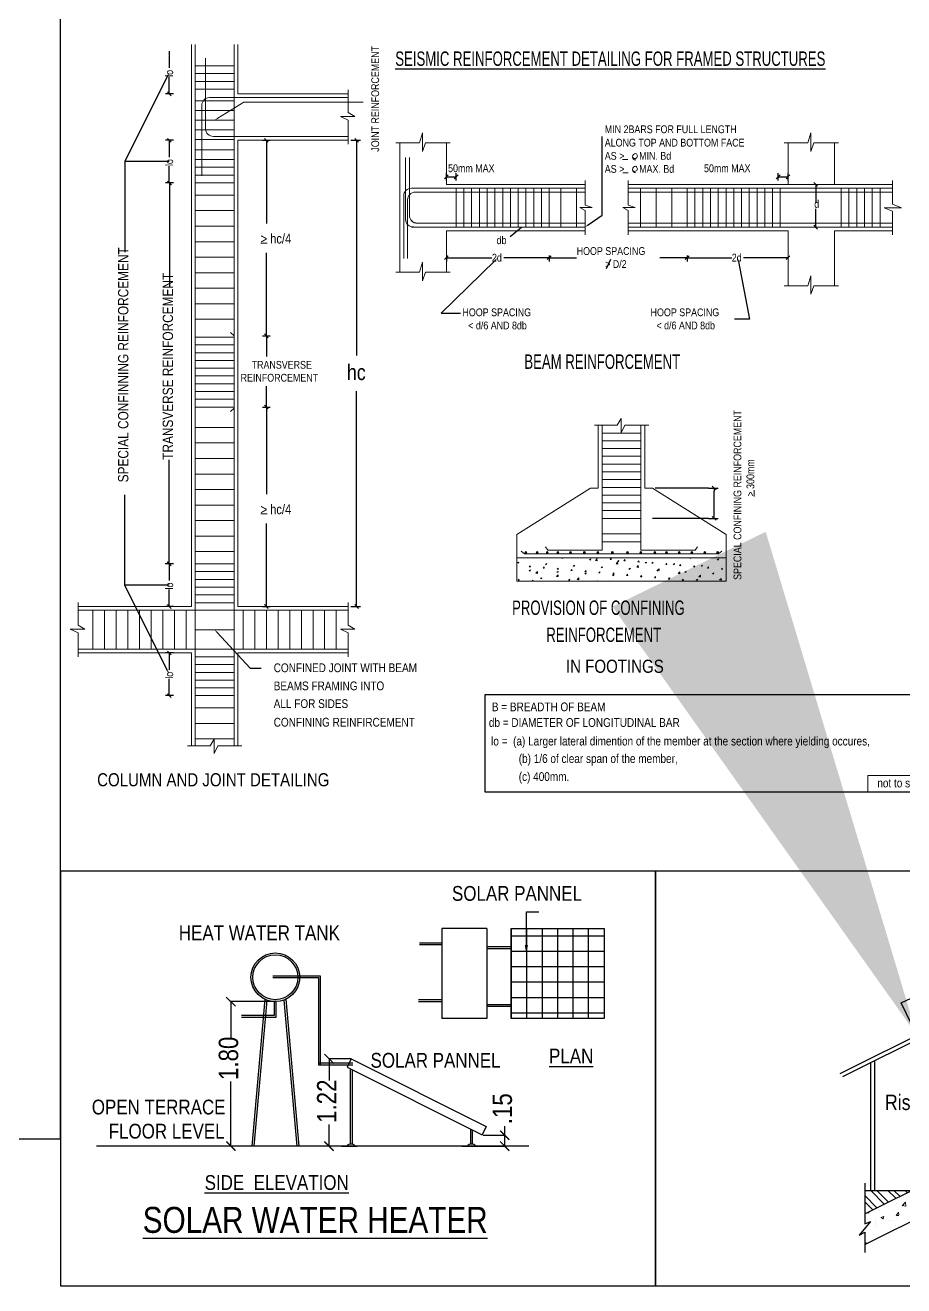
# Model space of a CAD drawing. Header units: metres. Extents: x 385023 to 385532, y 1408468 to 1408621.
# Drawn here: x 385165.51 to 385192.37, y 1408468.84 to 1408507.37 of the extents above; entities that cross this region are included whole.
import ezdxf

# ---------------------------------------------------------------- set-up
doc = ezdxf.new("R2010")
doc.units = ezdxf.units.M
doc.header["$MEASUREMENT"] = 0
for name, color, linetype in [('A-ELEV-MDUM', 2, 'Continuous'), ('CLIENT', 2, 'Continuous'), ('Dim', 1, 'Continuous'), ('text', 3, 'Continuous'), ('WALLS', 5, 'Continuous')]:
    doc.layers.add(name, color=color, linetype=linetype)
doc.layers.add('hatch', color=251, linetype='Continuous', lineweight=5)
doc.styles.add('BOLD', font='ARIALN.TTF', dxfattribs={"height": 15})
doc.styles.add('CGR', font='ARIALNB.TTF')
doc.styles.add('HEAD', font='ARIALN.TTF', dxfattribs={"height": 12})
doc.styles.get("Standard").update_dxf_attribs({"font": 'ARIALN.TTF', "height": 0.35})
doc.styles.add('stylus', font='ARIALN.TTF')
doc.dimstyles.get("Standard").update_dxf_attribs({"dimtxt": 0.25, "dimasz": 0.18, "dimexe": 0.18, "dimexo": 0.0625, "dimgap": 0.1, "dimtad": 1, "dimtoh": 1, "dimzin": 0, "dimdsep": 46, "dimtxsty": 'CGR', "dimblk": 'ARCHTICK', "dimcen": 0.09, "dimse1": 1, "dimse2": 1, "dimclrd": 1, "dimclrt": 3, "dimaunit": 1, "dimadec": 3, "dimazin": 0, "dimtfac": 1, "dimtix": 1, "dimtofl": 0, "dimtmove": 0, "dimatfit": 3, "dimfxl": 0, "dimtolj": 1, "dimtzin": 0, "dimarcsym": 0})

# ---------------------------------------------------------------- blocks, each defined once
blk = doc.blocks.new('A$C128D4AEA')
at = {"color": 60}
blk.add_lwpolyline([(9.176, 0), (0, 0), (0, -6.392), (9.176, -6.392)], close=True, dxfattribs=at)
at = {"layer": 'A-ELEV-MDUM', "color": 3}
for p, q in [((7.185, -1.139), (7.185, -0.626)), ((7.185, -0.626), (7.375, -0.626)), ((6.575, -0.881), (5.881, -0.881)), ((5.881, -0.881), (5.881, -2.27)), ((6.575, -0.881), (6.575, -2.27)), ((6.95, -0.881), (8.383, -0.881)), ((6.95, -2.27), (6.95, -0.881)), ((6.957, -2.27), (6.957, -0.881)), ((7.194, -2.27), (7.194, -0.881)), ((7.432, -2.27), (7.432, -0.881)), ((7.67, -2.27), (7.67, -0.881)), ((7.908, -2.27), (7.908, -0.881)), ((8.145, -2.27), (8.145, -0.881)), ((8.383, -0.881), (8.383, -2.27)), ((5.881, -1.106), (5.537, -1.106)), ((5.881, -1.135), (5.537, -1.135)), ((6.575, -1.16), (6.95, -1.16)), ((6.95, -0.993), (8.383, -0.993)), ((6.575, -1.189), (6.95, -1.189)), ((6.95, -1.231), (8.383, -1.231)), ((6.95, -1.469), (8.383, -1.469)), ((3.274, -1.611), (4.006, -1.611)), ((3.274, -1.64), (3.977, -1.64)), ((3.977, -1.64), (3.977, -2.988)), ((4.006, -1.611), (4.006, -2.988)), ((6.95, -1.706), (8.383, -1.706)), ((6.95, -1.944), (8.383, -1.944)), ((3.312, -2.01), (2.623, -2.01)), ((3.153, -1.974), (2.951, -4.237)), ((3.181, -1.986), (2.98, -4.237)), ((3.293, -2.01), (3.293, -2.224)), ((3.322, -2.01), (3.322, -2.253)), ((3.446, -1.986), (3.647, -4.237)), ((3.474, -1.974), (3.676, -4.237)), ((5.881, -1.982), (5.521, -1.982)), ((5.881, -2.011), (5.521, -2.011)), ((6.575, -2.053), (6.95, -2.053)), ((6.575, -2.082), (6.95, -2.082)), ((3.293, -2.224), (2.79, -2.224)), ((3.322, -2.253), (2.79, -2.253)), ((6.575, -2.27), (5.881, -2.27)), ((6.95, -2.182), (8.383, -2.182)), ((8.383, -2.27), (6.95, -2.27)), ((4.483, -2.893), (4.136, -2.893)), ((4.142, -2.893), (4.142, -3.228)), ((4.484, -2.893), (4.42, -3.023)), ((4.484, -2.893), (6.567, -3.934)), ((4.507, -2.96), (3.977, -2.96)), ((4.507, -2.988), (3.977, -2.988)), ((4.42, -3.023), (6.502, -4.064)), ((4.467, -3.061), (4.467, -4.208)), ((4.496, -3.061), (4.496, -4.209)), ((4.142, -4.237), (4.142, -3.903)), ((6.326, -4.207), (6.326, -3.976)), ((6.355, -4.207), (6.355, -3.99)), ((6.567, -3.934), (6.502, -4.064)), ((7.222, -4.237), (0.556, -4.237)), ((4.332, -4.237), (4.136, -4.237)), ((4.334, -4.237), (4.577, -4.237)), ((4.496, -4.237), (4.334, -4.237)), ((6.192, -4.237), (6.435, -4.237)), ((6.354, -4.237), (6.192, -4.237))]:
    blk.add_line(p, q, dxfattribs=at)
for points in [[(2.7, -2.082), (2.557, -1.939)], [(4.213, -2.965), (4.07, -2.822)]]:
    blk.add_lwpolyline(points, dxfattribs=at)
at = {"layer": 'A-ELEV-MDUM', "color": 0, "const_width": 0.0214}
for points in [[(6.922, -4.143), (6.78, -4.001)], [(2.557, -4.166), (2.7, -4.309)], [(4.07, -4.166), (4.213, -4.309)], [(6.78, -4.166), (6.922, -4.309)]]:
    blk.add_lwpolyline(points, dxfattribs=at)
at = {"layer": 'A-ELEV-MDUM', "color": 3}
for radius in [0.376, 0.347]:
    blk.add_circle((3.313, -1.634), radius, dxfattribs=at)
for centre in [(4.48, -4.293), (6.338, -4.293)]:
    blk.add_arc(centre, 0.0854, 40.5596, 139.4404, dxfattribs=at)
blk.add_solid([(7.209, -1.139), (7.185, -1.282), (7.161, -1.139)], dxfattribs=at)
at = {"layer": 'Dim'}
for p, q in [((2.628, -2.01), (2.628, -2.566)), ((2.628, -4.237), (2.628, -3.242)), ((6.52, -4.072), (6.856, -4.072)), ((6.851, -4.072), (6.851, -3.929)), ((6.851, -4.237), (6.851, -4.072)), ((3.318, -4.237), (2.623, -4.237)), ((6.437, -4.237), (6.856, -4.237))]:
    blk.add_line(p, q, dxfattribs=at)
at = {"layer": 'Dim', "color": 4}
for s, p in [('1.80', (2.74, -3.219)), ('1.22', (4.256, -3.88)), ('.15', (6.963, -3.901))]:
    blk.add_text(s, height=0.3, rotation=90, dxfattribs=at).set_placement(p)
at = {"layer": 'text'}
for s, height, p in [('SOLAR PANNEL', 0.22823, (6.038, -0.455)), ('HEAT WATER TANK', 0.22823, (1.825, -1.062)), ('SOLAR PANNEL', 0.22823, (4.782, -3.029)), ('%%UPLAN', 0.2282, (7.535, -2.963)), ('OPEN TERRACE ', 0.22823, (0.482, -3.75)), ('FLOOR LEVEL', 0.22823, (0.743, -4.122)), ('%%USIDE  ELEVATION', 0.22823, (2.223, -4.914))]:
    blk.add_text(s, height=height, dxfattribs=at).set_placement(p)
at = {"layer": 'text', "style": 'BOLD'}
blk.add_text('%%USOLAR WATER HEATER', height=0.4, dxfattribs=at).set_placement((1.268, -5.576))
blk = doc.blocks.new('A$C222665A7')
at = {"lineweight": 5}
for points in [[(16.549, 11.316, 1), (16.48, 11.316, 1)], [(16.957, 11.316, 1), (16.889, 11.316, 1)], [(17.315, 11.316, 1), (17.246, 11.316, 1)], [(17.689, 11.316, 1), (17.62, 11.316, 1)], [(18.136, 11.316, 1), (18.067, 11.316, 1)], [(18.629, 11.316, 1), (18.56, 11.316, 1)], [(19.111, 11.316, 1), (19.042, 11.316, 1)], [(19.623, 11.316, 1), (19.554, 11.316, 1)], [(20.164, 11.316, 1), (20.096, 11.316, 1)], [(20.63, 11.316, 1), (20.562, 11.316, 1)], [(21.136, 11.316, 1), (21.067, 11.316, 1)], [(21.55, 11.316, 1), (21.481, 11.316, 1)], [(21.992, 11.316, 1), (21.923, 11.316, 1)], [(22.447, 11.316, 1), (22.378, 11.316, 1)], [(22.903, 11.316, 1), (22.834, 11.316, 1)], [(23.363, 11.316, 1), (23.294, 11.316, 1)]]:
    blk.add_hatch(color=3, dxfattribs=at).paths.add_polyline_path(points)
at = {"color": 3}
for p, q in [((3.861, 29.115), (3.861, 28.515)), ((3.861, 27.6), (3.861, 28.2)), ((4.012, 27.6), (3.723, 27.6)), ((3.792, 27.669), (3.929, 27.531)), ((3.929, 25.879), (3.792, 26.016)), ((7.376, 25.879), (7.238, 26.016)), ((10.58, 25.879), (10.442, 26.016)), ((19.223, 23.295), (19.223, 26.087)), ((4.012, 25.948), (3.723, 25.948)), ((3.861, 25.948), (3.861, 25.348)), ((7.172, 25.948), (7.445, 25.948)), ((7.307, 25.948), (7.307, 23)), ((10.31, 25.948), (10.649, 25.948)), ((10.511, 25.948), (10.511, 18.306)), ((3.861, 25.19), (2.286, 25.19)), ((2.286, 25.19), (2.286, 21.982)), ((3.861, 24.433), (3.861, 25.033)), ((13.765, 24.718), (13.627, 24.58)), ((13.696, 24.523), (13.696, 24.786)), ((13.696, 24.649), (14.044, 24.649)), ((13.975, 24.58), (14.112, 24.718)), ((14.044, 24.523), (14.044, 24.786)), ((25.548, 24.718), (25.41, 24.58)), ((25.479, 24.523), (25.479, 24.786)), ((25.479, 24.649), (25.826, 24.649)), ((25.757, 24.58), (25.895, 24.718)), ((25.826, 24.523), (25.826, 24.786)), ((4.012, 24.433), (3.723, 24.433)), ((4.012, 24.433), (3.73, 24.433)), ((3.792, 24.501), (3.929, 24.364)), ((3.937, 24.364), (3.799, 24.502)), ((3.868, 24.433), (3.864, 20.744)), ((26.877, 24.316), (26.739, 24.454)), ((26.808, 24.385), (26.808, 23.732)), ((18.732, 22.944), (19.223, 23.295)), ((26.808, 22.864), (26.808, 23.517)), ((15.964, 22.533), (16.365, 22.864)), ((26.739, 22.933), (26.877, 22.795)), ((7.307, 19.011), (7.307, 21.958)), ((15.424, 21.685), (13.517, 19.817)), ((13.765, 21.85), (13.627, 21.712)), ((13.696, 21.862), (13.696, 21.643)), ((13.696, 21.781), (15.311, 21.781)), ((17.349, 21.781), (15.734, 21.781)), ((17.418, 21.85), (17.28, 21.712)), ((17.28, 21.712), (17.418, 21.85)), ((17.349, 21.862), (17.349, 21.643)), ((17.349, 21.862), (17.349, 21.643)), ((17.349, 21.781), (18.317, 21.781)), ((19.526, 21.715), (19.365, 21.383)), ((22.247, 21.781), (21.278, 21.781)), ((22.315, 21.85), (22.178, 21.712)), ((22.178, 21.712), (22.315, 21.85)), ((22.247, 21.862), (22.247, 21.643)), ((22.247, 21.862), (22.247, 21.643)), ((22.247, 21.781), (23.825, 21.781)), ((24.062, 21.646), (24.453, 19.604)), ((25.826, 21.781), (24.248, 21.781)), ((13.517, 19.817), (14.195, 19.817)), ((24.453, 19.604), (23.92, 19.604)), ((7.172, 19.011), (7.445, 19.011)), ((7.172, 19.011), (7.445, 19.011)), ((7.238, 19.079), (7.376, 18.942)), ((7.376, 18.942), (7.238, 19.079)), ((7.307, 19.011), (7.307, 18.273)), ((7.307, 16.481), (7.307, 17.218)), ((10.511, 9.403), (10.511, 17.044)), ((7.172, 16.481), (7.445, 16.481)), ((7.172, 16.481), (7.445, 16.481)), ((7.376, 16.412), (7.238, 16.55)), ((7.238, 16.55), (7.376, 16.412)), ((7.307, 16.481), (7.307, 13.393)), ((3.855, 10.918), (3.859, 14.607)), ((23.002, 13.605), (21.107, 13.605)), ((23.002, 13.605), (23.343, 13.605)), ((23.274, 13.537), (23.137, 13.674)), ((23.205, 13.605), (23.205, 13.489)), ((23.205, 12.528), (23.205, 13.489)), ((2.286, 10.161), (2.286, 13.369)), ((23.137, 12.596), (23.274, 12.459)), ((7.307, 9.403), (7.307, 12.35)), ((23.002, 12.528), (21.011, 12.528)), ((23.002, 12.528), (23.343, 12.528)), ((4, 10.918), (3.718, 10.918)), ((4.012, 10.918), (3.723, 10.918)), ((3.787, 10.987), (3.924, 10.849)), ((3.929, 10.849), (3.792, 10.987)), ((3.861, 10.918), (3.861, 10.318)), ((3.799, 7.116), (2.286, 10.161)), ((3.861, 10.161), (2.286, 10.161)), ((3.861, 9.403), (3.861, 10.003)), ((4.012, 9.403), (3.723, 9.403)), ((3.792, 9.472), (3.929, 9.334)), ((7.172, 9.403), (7.445, 9.403)), ((7.238, 9.472), (7.376, 9.334)), ((10.31, 9.403), (10.649, 9.403)), ((10.442, 9.472), (10.58, 9.334)), ((5.564, 8.473), (6.732, 7.209)), ((4.012, 7.75), (3.723, 7.75)), ((3.929, 7.681), (3.792, 7.819)), ((3.861, 7.75), (3.861, 7.15)), ((6.732, 7.209), (7.118, 7.209)), ((3.861, 6.235), (3.861, 6.835)), ((3.792, 6.304), (3.929, 6.167)), ((15.075, 2.809), (15.075, 6.274)), ((15.075, 6.274), (31.385, 6.274)), ((4.012, 6.235), (3.723, 6.235)), ((31.385, 2.809), (15.075, 2.809))]:
    blk.add_line(p, q, dxfattribs=at)
at = {"color": 3, "lineweight": 5}
for p, q in [((4.644, 9.403), (4.644, 29.344)), ((4.782, 4.452), (4.782, 29.344)), ((4.782, 9.265), (4.782, 29.344)), ((6.159, 29.344), (6.159, 17.675)), ((6.297, 27.6), (6.297, 29.344)), ((5.15, 26.361), (5.15, 28.86)), ((6.159, 28.59), (4.782, 28.59)), ((6.159, 28.315), (4.782, 28.315)), ((6.159, 28.039), (4.782, 28.039)), ((6.159, 27.764), (4.782, 27.764)), ((6.159, 27.35), (4.782, 27.35)), ((10.216, 27.463), (5.288, 27.463)), ((5.588, 26.734), (6.508, 27.304)), ((6.297, 27.6), (10.216, 27.6)), ((6.297, 27.463), (10.216, 27.463)), ((6.508, 27.304), (10.744, 27.304)), ((10.216, 27.738), (10.216, 26.935)), ((6.159, 27.006), (4.782, 27.006)), ((5.013, 27.187), (5.013, 24.688)), ((10.216, 26.935), (10.453, 26.79)), ((6.159, 26.662), (4.782, 26.662)), ((9.941, 26.79), (10.216, 26.658)), ((10.453, 26.79), (9.941, 26.79)), ((10.216, 26.658), (10.216, 25.81)), ((6.159, 25.973), (4.782, 25.973)), ((6.168, 26.318), (4.79, 26.318)), ((10.216, 26.085), (5.426, 26.085)), ((6.159, 9.265), (6.159, 26.085)), ((10.216, 26.085), (6.159, 26.085)), ((12.742, 25.854), (12.85, 26.21)), ((12.85, 26.21), (12.85, 25.556)), ((26.525, 25.854), (26.633, 26.21)), ((26.633, 26.21), (26.633, 25.556)), ((6.159, 25.609), (4.782, 25.609)), ((6.297, 9.403), (6.297, 25.948)), ((10.216, 25.948), (6.297, 25.948)), ((12.742, 25.854), (11.906, 25.854)), ((12.043, 25.854), (12.043, 21.264)), ((12.85, 25.556), (12.954, 25.854)), ((13.834, 25.854), (12.954, 25.854)), ((13.696, 24.385), (13.696, 25.854)), ((26.525, 25.854), (25.689, 25.854)), ((25.826, 24.385), (25.826, 25.854)), ((26.633, 25.556), (26.737, 25.854)), ((27.617, 25.854), (26.737, 25.854)), ((27.479, 24.385), (27.479, 25.854)), ((6.159, 25.264), (4.782, 25.264)), ((12.25, 23.139), (12.25, 25.333)), ((12.388, 23.277), (12.388, 25.333)), ((12.388, 23.284), (12.388, 25.333)), ((19.952, 25.27), (20.142, 25.27)), ((6.159, 24.989), (4.782, 24.989)), ((6.159, 24.714), (4.782, 24.714)), ((19.959, 24.79), (20.149, 24.79)), ((6.159, 24.438), (4.782, 24.438)), ((18.62, 24.248), (12.457, 24.248)), ((13.696, 24.385), (18.62, 24.385)), ((14.044, 24.248), (14.044, 22.87)), ((14.319, 24.248), (14.319, 22.87)), ((14.594, 24.248), (14.594, 22.87)), ((14.87, 24.248), (14.87, 22.87)), ((15.145, 24.248), (15.145, 22.87)), ((15.421, 24.248), (15.421, 22.87)), ((15.696, 24.248), (15.696, 22.87)), ((15.972, 24.248), (15.972, 22.87)), ((16.247, 24.248), (16.247, 22.87)), ((16.523, 24.248), (16.523, 22.87)), ((16.798, 24.248), (16.798, 22.87)), ((17.074, 24.248), (17.074, 22.87)), ((17.349, 24.248), (17.349, 22.87)), ((17.762, 24.248), (17.762, 22.87)), ((18.313, 24.248), (18.313, 22.87)), ((18.62, 24.523), (18.62, 23.649)), ((20.149, 24.523), (20.149, 23.649)), ((25.826, 24.385), (20.149, 24.385)), ((20.149, 24.248), (29.533, 24.248)), ((20.149, 24.248), (27.139, 24.248)), ((20.594, 24.248), (20.594, 22.87)), ((21.145, 24.248), (21.145, 22.87)), ((21.696, 24.248), (21.696, 22.87)), ((22.247, 24.248), (22.247, 22.87)), ((22.522, 24.248), (22.522, 22.87)), ((22.797, 24.248), (22.797, 22.87)), ((23.073, 24.248), (23.073, 22.87)), ((23.348, 24.248), (23.348, 22.87)), ((23.624, 24.248), (23.624, 22.87)), ((23.899, 24.248), (23.899, 22.87)), ((24.175, 24.248), (24.175, 22.87)), ((24.45, 24.248), (24.45, 22.87)), ((24.726, 24.248), (24.726, 22.87)), ((25.001, 24.248), (25.001, 22.87)), ((25.277, 24.248), (25.277, 22.87)), ((25.552, 24.248), (25.552, 22.87)), ((27.479, 24.385), (25.826, 24.385)), ((26.555, 24.385), (26.945, 24.385)), ((27.479, 24.385), (29.533, 24.385)), ((27.714, 24.248), (27.714, 22.87)), ((27.989, 24.248), (27.989, 22.87)), ((28.265, 24.248), (28.265, 22.87)), ((28.54, 24.248), (28.54, 22.87)), ((28.815, 24.248), (28.815, 22.87)), ((29.091, 24.248), (29.091, 22.87)), ((29.533, 24.523), (29.533, 23.687)), ((6.159, 24.003), (4.782, 24.003)), ((12.181, 23.972), (12.181, 21.756)), ((12.181, 23.972), (12.181, 21.756)), ((12.319, 23.834), (12.319, 21.756)), ((12.319, 23.834), (12.319, 21.756)), ((18.62, 24.11), (12.594, 24.11)), ((20.149, 24.11), (29.533, 24.11)), ((20.149, 24.11), (27.001, 24.11)), ((6.159, 23.452), (4.782, 23.452)), ((18.432, 23.563), (18.62, 23.458)), ((18.875, 23.563), (18.432, 23.563)), ((18.62, 23.649), (18.875, 23.563)), ((18.62, 23.458), (18.62, 22.595)), ((19.961, 23.563), (20.149, 23.458)), ((20.404, 23.563), (19.961, 23.563)), ((20.149, 23.649), (20.404, 23.563)), ((20.149, 23.458), (20.149, 22.595)), ((29.237, 23.553), (29.533, 23.434)), ((29.853, 23.553), (29.237, 23.553)), ((29.533, 23.687), (29.853, 23.553)), ((29.533, 23.434), (29.533, 22.595)), ((6.159, 22.901), (4.782, 22.901)), ((18.62, 22.864), (12.525, 22.864)), ((18.62, 23.001), (12.663, 23.001)), ((20.149, 23.001), (29.533, 23.001)), ((20.149, 23.001), (26.932, 23.001)), ((20.149, 22.864), (29.533, 22.864)), ((20.149, 22.864), (27.07, 22.864)), ((26.555, 22.864), (26.945, 22.864)), ((13.696, 22.733), (18.62, 22.733)), ((13.696, 22.733), (13.696, 21.264)), ((25.826, 22.733), (20.149, 22.733)), ((25.826, 22.733), (25.826, 20.783)), ((27.479, 22.733), (29.533, 22.733)), ((27.479, 20.783), (27.479, 22.733)), ((6.159, 22.35), (4.782, 22.35)), ((7.115, 22.297), (7.34, 22.297)), ((6.159, 21.8), (4.782, 21.8)), ((12.742, 21.264), (12.85, 21.62)), ((12.85, 21.62), (12.85, 20.965)), ((25.826, 21.862), (25.826, 21.643)), ((6.159, 21.249), (4.782, 21.249)), ((12.742, 21.264), (11.906, 21.264)), ((12.85, 20.965), (12.954, 21.264)), ((13.834, 21.264), (12.954, 21.264)), ((26.525, 20.783), (26.633, 21.14)), ((26.633, 21.14), (26.633, 20.485)), ((6.159, 20.698), (4.782, 20.698)), ((26.525, 20.783), (25.689, 20.783)), ((26.633, 20.485), (26.737, 20.783)), ((27.617, 20.783), (26.737, 20.783)), ((6.159, 20.147), (4.782, 20.147)), ((6.159, 19.596), (4.782, 19.596)), ((6.159, 18.96), (4.782, 18.96)), ((6.159, 19.013), (6.028, 19.123)), ((6.159, 17.675), (6.159, 19.013)), ((6.159, 18.685), (4.782, 18.685)), ((6.159, 18.409), (4.782, 18.409)), ((6.159, 18.134), (4.782, 18.134)), ((6.159, 17.858), (4.782, 17.858)), ((6.159, 17.583), (4.782, 17.583)), ((6.159, 4.452), (6.159, 17.675)), ((6.159, 17.675), (6.159, 16.436)), ((6.159, 17.307), (4.782, 17.307)), ((6.159, 17.032), (4.782, 17.032)), ((6.159, 16.756), (4.782, 16.756)), ((6.159, 16.481), (4.782, 16.481)), ((6.159, 16.436), (6.028, 16.318)), ((6.159, 15.755), (4.782, 15.755)), ((18.953, 15.837), (19.755, 15.837)), ((19.09, 15.837), (19.09, 13.605)), ((19.228, 15.837), (19.228, 11.402)), ((19.755, 15.837), (19.9, 16.074)), ((19.9, 16.074), (19.9, 15.562)), ((19.9, 15.562), (20.032, 15.837)), ((20.032, 15.837), (20.881, 15.837)), ((20.605, 15.837), (20.605, 11.402)), ((20.743, 15.837), (20.743, 13.605)), ((20.605, 15.558), (19.228, 15.558)), ((20.605, 15.282), (19.228, 15.282)), ((6.159, 15.204), (4.782, 15.204)), ((20.605, 15.007), (19.228, 15.007)), ((6.159, 14.653), (4.782, 14.653)), ((20.605, 14.731), (19.228, 14.731)), ((20.605, 14.456), (19.228, 14.456)), ((6.159, 14.102), (4.782, 14.102)), ((20.605, 14.18), (19.228, 14.18)), ((20.605, 13.905), (19.228, 13.905)), ((6.159, 13.551), (4.782, 13.551)), ((18.815, 13.605), (16.198, 11.953)), ((19.09, 13.605), (18.815, 13.605)), ((20.605, 13.629), (19.228, 13.629)), ((20.743, 13.605), (21.018, 13.605)), ((21.018, 13.605), (23.635, 11.953)), ((24.624, 13.306), (24.624, 13.524)), ((6.159, 13), (4.782, 13)), ((20.605, 13.354), (19.228, 13.354)), ((20.605, 13.079), (19.228, 13.079)), ((7.115, 12.689), (7.34, 12.689)), ((20.605, 12.803), (19.228, 12.803)), ((6.159, 12.449), (4.782, 12.449)), ((20.605, 12.528), (19.228, 12.528)), ((6.159, 11.898), (4.782, 11.898)), ((16.198, 11.953), (16.198, 10.3)), ((20.605, 11.977), (19.228, 11.977)), ((20.605, 11.701), (19.228, 11.701)), ((23.635, 11.953), (23.635, 10.3)), ((6.159, 11.348), (4.782, 11.348)), ((16.474, 11.264), (16.357, 11.368)), ((19.917, 11.264), (16.474, 11.264)), ((17.3, 11.402), (17.218, 11.519)), ((19.228, 11.402), (17.3, 11.402)), ((19.917, 11.264), (23.36, 11.264)), ((20.605, 11.402), (22.533, 11.402)), ((22.533, 11.402), (22.615, 11.519)), ((23.36, 11.264), (23.476, 11.368)), ((6.159, 10.913), (4.782, 10.913)), ((16.198, 11.126), (23.635, 11.126)), ((16.22, 10.958), (16.269, 10.976)), ((16.22, 10.958), (16.255, 10.934)), ((16.255, 10.934), (16.269, 10.976)), ((16.639, 10.809), (16.672, 10.848)), ((16.639, 10.809), (16.68, 10.805)), ((16.68, 10.805), (16.673, 10.848)), ((17.133, 10.765), (17.166, 10.805)), ((17.133, 10.765), (17.174, 10.762)), ((17.174, 10.761), (17.166, 10.805)), ((17.21, 10.902), (17.258, 10.921)), ((17.21, 10.902), (17.244, 10.879)), ((17.245, 10.879), (17.259, 10.921)), ((17.627, 10.722), (17.66, 10.762)), ((17.668, 10.718), (17.66, 10.761)), ((17.789, 11.125), (17.793, 11.126)), ((17.789, 11.125), (17.823, 11.101)), ((17.823, 11.101), (17.832, 11.126)), ((18.2, 10.847), (18.248, 10.866)), ((18.2, 10.847), (18.234, 10.824)), ((18.234, 10.824), (18.248, 10.865)), ((18.778, 11.069), (18.826, 11.088)), ((18.778, 11.069), (18.813, 11.046)), ((18.813, 11.046), (18.827, 11.088)), ((18.987, 11.027), (19.041, 11.083)), ((18.987, 11.027), (19.049, 11.018)), ((19.013, 11.11), (19.026, 11.126)), ((19.013, 11.11), (19.054, 11.107)), ((19.049, 11.017), (19.041, 11.083)), ((19.055, 11.107), (19.051, 11.126)), ((19.189, 10.792), (19.238, 10.811)), ((19.189, 10.792), (19.224, 10.769)), ((19.224, 10.769), (19.238, 10.81)), ((19.507, 11.067), (19.54, 11.107)), ((19.507, 11.067), (19.548, 11.064)), ((19.548, 11.063), (19.541, 11.107)), ((19.722, 10.913), (19.776, 10.969)), ((19.722, 10.913), (19.783, 10.904)), ((19.768, 11.014), (19.816, 11.033)), ((19.768, 11.014), (19.802, 10.991)), ((19.784, 10.903), (19.776, 10.969)), ((19.803, 10.991), (19.816, 11.032)), ((20.001, 11.024), (20.034, 11.064)), ((20.001, 11.024), (20.042, 11.02)), ((20.042, 11.02), (20.034, 11.063)), ((20.179, 10.737), (20.227, 10.755)), ((20.214, 10.714), (20.228, 10.755)), ((20.457, 10.799), (20.511, 10.855)), ((20.457, 10.799), (20.518, 10.79)), ((20.495, 10.981), (20.528, 11.02)), ((20.495, 10.981), (20.536, 10.977)), ((20.519, 10.789), (20.511, 10.855)), ((20.536, 10.977), (20.528, 11.02)), ((20.758, 10.959), (20.806, 10.978)), ((20.758, 10.959), (20.792, 10.936)), ((20.792, 10.936), (20.806, 10.977)), ((20.989, 10.938), (21.022, 10.977)), ((20.989, 10.938), (21.03, 10.934)), ((21.03, 10.934), (21.022, 10.977)), ((21.192, 10.685), (21.246, 10.741)), ((21.254, 10.675), (21.246, 10.741)), ((21.483, 10.894), (21.516, 10.934)), ((21.483, 10.894), (21.524, 10.891)), ((21.524, 10.89), (21.516, 10.934)), ((21.747, 10.904), (21.795, 10.922)), ((21.747, 10.904), (21.781, 10.881)), ((21.782, 10.88), (21.796, 10.922)), ((21.977, 10.851), (22.01, 10.891)), ((21.977, 10.851), (22.018, 10.848)), ((22.018, 10.847), (22.01, 10.89)), ((22.326, 11.126), (22.36, 11.103)), ((22.326, 11.126), (22.327, 11.126)), ((22.36, 11.103), (22.368, 11.126)), ((22.471, 10.808), (22.504, 10.848)), ((22.471, 10.808), (22.512, 10.804)), ((22.512, 10.804), (22.504, 10.847)), ((22.737, 10.849), (22.785, 10.867)), ((22.737, 10.849), (22.771, 10.826)), ((22.771, 10.825), (22.785, 10.867)), ((22.964, 10.765), (22.998, 10.804)), ((22.964, 10.765), (23.006, 10.761)), ((23.006, 10.761), (22.998, 10.804)), ((23.315, 11.071), (23.364, 11.089)), ((23.315, 11.071), (23.35, 11.048)), ((23.317, 11.126), (23.367, 11.119)), ((23.35, 11.047), (23.364, 11.089)), ((23.367, 11.118), (23.366, 11.126)), ((23.458, 10.722), (23.492, 10.761)), ((23.5, 10.718), (23.492, 10.761)), ((6.159, 10.637), (4.782, 10.637)), ((6.159, 10.362), (4.782, 10.362)), ((16.2, 10.688), (16.198, 10.709)), ((16.198, 10.689), (16.2, 10.689)), ((16.198, 10.3), (23.635, 10.3)), ((16.241, 10.334), (16.274, 10.373)), ((16.241, 10.334), (16.282, 10.33)), ((16.282, 10.33), (16.274, 10.373)), ((16.631, 10.68), (16.68, 10.699)), ((16.631, 10.68), (16.666, 10.657)), ((16.666, 10.657), (16.68, 10.699)), ((16.742, 10.3), (16.768, 10.33)), ((16.774, 10.3), (16.768, 10.33)), ((16.874, 10.584), (16.927, 10.64)), ((16.874, 10.584), (16.935, 10.575)), ((16.935, 10.575), (16.928, 10.64)), ((17.042, 10.403), (17.091, 10.422)), ((17.042, 10.403), (17.077, 10.38)), ((17.077, 10.38), (17.091, 10.421)), ((17.609, 10.47), (17.662, 10.526)), ((17.609, 10.47), (17.67, 10.461)), ((17.621, 10.625), (17.669, 10.644)), ((17.621, 10.625), (17.655, 10.602)), ((17.627, 10.722), (17.668, 10.719)), ((17.656, 10.602), (17.67, 10.643)), ((17.67, 10.461), (17.663, 10.526)), ((18.032, 10.348), (18.08, 10.366)), ((18.032, 10.348), (18.066, 10.325)), ((18.067, 10.324), (18.081, 10.366)), ((18.121, 10.679), (18.154, 10.718)), ((18.121, 10.679), (18.162, 10.675)), ((18.162, 10.675), (18.154, 10.718)), ((18.344, 10.356), (18.397, 10.412)), ((18.344, 10.356), (18.405, 10.347)), ((18.405, 10.347), (18.398, 10.412)), ((18.611, 10.57), (18.659, 10.589)), ((18.611, 10.57), (18.645, 10.547)), ((18.615, 10.636), (18.648, 10.675)), ((18.615, 10.636), (18.656, 10.632)), ((18.645, 10.547), (18.659, 10.588)), ((18.656, 10.632), (18.648, 10.675)), ((19.041, 10.3), (19.07, 10.311)), ((19.067, 10.3), (19.07, 10.311)), ((19.109, 10.592), (19.142, 10.632)), ((19.109, 10.592), (19.15, 10.589)), ((19.15, 10.589), (19.142, 10.632)), ((19.6, 10.515), (19.649, 10.533)), ((19.6, 10.515), (19.635, 10.492)), ((19.603, 10.549), (19.636, 10.589)), ((19.603, 10.549), (19.644, 10.546)), ((19.635, 10.491), (19.649, 10.533)), ((19.644, 10.545), (19.636, 10.589)), ((20.096, 10.506), (20.13, 10.546)), ((20.096, 10.506), (20.138, 10.502)), ((20.138, 10.502), (20.13, 10.545)), ((20.179, 10.737), (20.213, 10.714)), ((20.59, 10.463), (20.624, 10.502)), ((20.59, 10.46), (20.638, 10.478)), ((20.59, 10.463), (20.632, 10.459)), ((20.59, 10.46), (20.624, 10.437)), ((20.632, 10.459), (20.624, 10.502)), ((20.625, 10.436), (20.639, 10.478)), ((21.084, 10.42), (21.117, 10.459)), ((21.084, 10.42), (21.125, 10.416)), ((21.126, 10.416), (21.118, 10.459)), ((21.169, 10.682), (21.217, 10.7)), ((21.169, 10.682), (21.203, 10.659)), ((21.192, 10.685), (21.253, 10.676)), ((21.203, 10.658), (21.217, 10.7)), ((21.578, 10.376), (21.611, 10.416)), ((21.578, 10.376), (21.619, 10.373)), ((21.58, 10.405), (21.628, 10.423)), ((21.58, 10.405), (21.614, 10.381)), ((21.62, 10.373), (21.612, 10.416)), ((21.614, 10.381), (21.628, 10.423)), ((21.927, 10.571), (21.981, 10.627)), ((21.927, 10.571), (21.988, 10.562)), ((21.989, 10.561), (21.981, 10.627)), ((22.072, 10.333), (22.105, 10.373)), ((22.072, 10.333), (22.113, 10.33)), ((22.114, 10.329), (22.106, 10.372)), ((22.158, 10.627), (22.206, 10.645)), ((22.158, 10.627), (22.193, 10.604)), ((22.193, 10.603), (22.207, 10.645)), ((22.569, 10.349), (22.618, 10.368)), ((22.569, 10.349), (22.604, 10.326)), ((22.574, 10.3), (22.599, 10.33)), ((22.605, 10.3), (22.6, 10.329)), ((22.604, 10.326), (22.618, 10.368)), ((22.662, 10.457), (22.716, 10.513)), ((22.662, 10.457), (22.723, 10.448)), ((22.724, 10.447), (22.716, 10.513)), ((23.148, 10.572), (23.196, 10.59)), ((23.148, 10.572), (23.182, 10.548)), ((23.183, 10.548), (23.196, 10.59)), ((23.397, 10.343), (23.451, 10.399)), ((23.397, 10.343), (23.458, 10.334)), ((23.458, 10.333), (23.451, 10.399)), ((23.458, 10.722), (23.5, 10.718)), ((23.574, 10.3), (23.607, 10.313)), ((23.603, 10.3), (23.608, 10.312)), ((6.159, 10.086), (4.782, 10.086)), ((0.622, 9.541), (0.622, 8.738)), ((4.644, 9.403), (0.622, 9.403)), ((6.159, 9.811), (4.782, 9.811)), ((6.159, 9.535), (4.782, 9.535)), ((6.297, 9.403), (10.216, 9.403)), ((10.216, 9.541), (10.216, 8.738)), ((0.622, 9.265), (10.216, 9.265)), ((4.782, 9.265), (0.622, 9.265)), ((1.152, 7.888), (1.152, 9.265)), ((1.565, 7.888), (1.565, 9.265)), ((1.978, 7.888), (1.978, 9.265)), ((2.391, 7.888), (2.391, 9.265)), ((2.804, 7.888), (2.804, 9.265)), ((3.218, 7.888), (3.218, 9.265)), ((3.631, 7.888), (3.631, 9.265)), ((4.044, 7.888), (4.044, 9.265)), ((4.457, 7.888), (4.457, 9.265)), ((6.159, 9.265), (10.216, 9.265)), ((6.484, 7.888), (6.484, 9.265)), ((6.897, 7.888), (6.897, 9.265)), ((7.311, 7.888), (7.311, 9.265)), ((7.724, 7.888), (7.724, 9.265)), ((8.137, 7.888), (8.137, 9.265)), ((8.55, 7.888), (8.55, 9.265)), ((8.963, 7.888), (8.963, 9.265)), ((9.376, 7.888), (9.376, 9.265)), ((9.79, 7.888), (9.79, 9.265)), ((0.347, 8.593), (0.622, 8.461)), ((0.859, 8.593), (0.347, 8.593)), ((0.622, 8.738), (0.859, 8.593)), ((4.782, 8.574), (6.159, 8.574)), ((9.941, 8.593), (10.216, 8.461)), ((10.453, 8.593), (9.941, 8.593)), ((10.216, 8.738), (10.453, 8.593)), ((0.622, 8.461), (0.622, 7.613)), ((10.216, 8.461), (10.216, 7.613)), ((10.216, 7.888), (0.622, 7.888)), ((4.782, 7.888), (0.622, 7.888)), ((4.644, 7.75), (0.622, 7.75)), ((4.644, 7.75), (4.644, 4.452)), ((4.782, 7.888), (4.782, 4.452)), ((6.159, 7.613), (4.782, 7.613)), ((6.159, 7.75), (6.159, 4.452)), ((10.216, 7.888), (6.297, 7.888)), ((6.297, 7.75), (6.297, 4.452)), ((10.216, 7.75), (6.297, 7.75)), ((6.159, 7.337), (4.782, 7.337)), ((6.159, 7.062), (4.782, 7.062)), ((6.159, 6.786), (4.782, 6.786)), ((6.159, 6.511), (4.782, 6.511)), ((6.159, 6.235), (4.782, 6.235)), ((6.159, 5.8), (4.782, 5.8)), ((6.159, 5.25), (4.782, 5.25)), ((6.159, 4.699), (4.782, 4.699)), ((5.309, 4.452), (5.454, 4.688)), ((5.454, 4.688), (5.454, 4.177)), ((4.507, 4.452), (5.309, 4.452)), ((5.454, 4.177), (5.586, 4.452)), ((5.586, 4.452), (6.435, 4.452)), ((28.655, 3.402), (31.385, 3.402)), ((28.655, 2.809), (28.655, 3.402)), ((31.385, 2.809), (28.655, 2.809))]:
    blk.add_line(p, q, dxfattribs=at)
at = {"color": 3, "extrusion": (0, 0, -1)}
blk.add_line((3.799, 28.234), (2.286, 25.19), dxfattribs=at)
at = {"color": 3, "lineweight": 5, "ltscale": 2}
for p, q in [((0, 27.975), (0, 0)), ((0, 0), (45.174, 0))]:
    blk.add_line(p, q, dxfattribs=at)
at = {"color": 3, "linetype": 'ByBlock', "lineweight": 5}
blk.add_line((25.757, 21.712), (25.895, 21.85), dxfattribs=at)
at = {"color": 3, "lineweight": 5, "ltscale": 2}
blk.add_lwpolyline([(45.174, 0), (0, 0), (0, 32.315), (45.174, 32.315)], close=True, dxfattribs=at)
at = {"color": 3, "lineweight": 5}
blk.add_lwpolyline([(12.25, 23.146), (12.25, 25.333)], dxfattribs=at)
for centre in [(16.515, 11.316), (16.923, 11.316), (17.28, 11.316), (17.655, 11.316), (18.101, 11.316), (18.594, 11.316), (19.077, 11.316), (19.588, 11.316), (20.13, 11.316), (20.596, 11.316), (21.101, 11.316), (21.516, 11.316), (21.957, 11.316), (22.413, 11.316), (22.869, 11.316), (23.328, 11.316)]:
    blk.add_circle(centre, 0.0344, dxfattribs=at)
for centre, radius, start, end in [((5.288, 27.187), 0.275, 90, 180), ((5.426, 26.361), 0.275, 180, 270), ((20.419, 25.365), 0.116, 90, 270), ((20.384, 25.394), 0.094, 211.9331, 68.4193), ((20.419, 24.909), 0.116, 90, 270), ((20.384, 24.938), 0.094, 211.9331, 68.4193), ((12.457, 23.972), 0.275, 90, 180), ((12.457, 23.972), 0.275, 90, 180), ((12.594, 23.834), 0.275, 90, 180), ((12.594, 23.834), 0.275, 90, 180), ((12.663, 23.284), 0.275, 180, 270), ((12.663, 23.277), 0.275, 180, 270), ((12.525, 23.146), 0.275, 180, 270), ((12.525, 23.139), 0.275, 180, 270)]:
    blk.add_arc(centre, radius, start, end, dxfattribs=at)
at = {"color": 3, "lineweight": 5, "extrusion": (0, 0, -1)}
blk.add_solid([(-3.82, 28.224), (-3.861, 28.358), (-3.779, 28.245)], dxfattribs=at)
at = {"color": 3, "lineweight": 5}
for points in [[(5.6, 26.715), (5.471, 26.662), (5.576, 26.754)], [(18.746, 22.925), (18.62, 22.864), (18.719, 22.963)], [(5.547, 8.457), (5.471, 8.574), (5.581, 8.488)], [(3.82, 7.126), (3.861, 6.993), (3.779, 7.106)]]:
    blk.add_solid(points, dxfattribs=at)
at = {"color": 3}
for points in [[(15.408, 21.701), (15.523, 21.781), (15.44, 21.668)], [(24.04, 21.642), (24.036, 21.781), (24.085, 21.65)]]:
    blk.add_solid(points, dxfattribs=at)
at = {"color": 3, "style": 'stylus'}
blk.add_text('JOINT REINFORCEMENT', height=0.27545, rotation=90, dxfattribs=at).set_placement((11.308, 25.544))
at = {"color": 3, "style": 'HEAD', "width": 0.8}
for s, p in [('%%uSEISMIC REINFORCEMENT DETAILING FOR FRAMED STRUCTURES', (11.883, 28.591)), ('BEAM REINFORCEMENT', (16.465, 17.836)), ('PROVISION OF CONFINING', (16.03, 9.102)), ('REINFORCEMENT', (17.245, 8.141))]:
    blk.add_text(s, height=0.51009, dxfattribs=at).set_placement(p)
at = {"color": 3, "lineweight": 5, "style": 'stylus'}
for s, height, p in [('lo', 0.2755, (3.996, 28.201)), ('lo', 0.2755, (3.996, 25.033)), ('SPECIAL CONFINNING REINFORCEMENT', 0.36727, (2.408, 13.808)), ('TRANSVERSE REINFORCEMENT', 0.36727, (3.993, 14.607)), ('SPECIAL CONFINING REINFORCEMENT', 0.27545, (24.168, 10.344)), ('> 300mm', 0.2755, (24.627, 13.301)), ('lo', 0.2755, (3.996, 10.003)), ('lo', 0.2755, (3.996, 6.836))]:
    blk.add_text(s, height=height, rotation=90, dxfattribs=at).set_placement(p)
for s, height, p in [('MIN 2BARS FOR FULL LENGTH', 0.27545, (19.32, 26.202)), ('ALONG TOP AND BOTTOM FACE ', 0.27545, (19.32, 25.727)), ('AS >      MIN. Bd', 0.27545, (19.32, 25.258)), ('50mm MAX', 0.2755, (13.758, 24.817)), ('AS >      MAX. Bd', 0.27545, (19.32, 24.795)), ('50mm MAX', 0.2755, (22.843, 24.817)), ('HOOP SPACING ', 0.27545, (18.322, 21.879)), ('HOOP SPACING ', 0.27545, (14.268, 19.704)), ('HOOP SPACING ', 0.27545, (20.947, 19.704)), ('< d/6 AND 8db', 0.27545, (14.474, 19.237)), ('< d/6 AND 8db', 0.27545, (21.154, 19.237)), ('hc', 0.5509, (10.166, 17.437)), ('CONFINED JOINT WITH BEAM', 0.30988, (7.567, 7.07)), ('IN FOOTINGS', 0.46611, (17.943, 7.046)), ('BEAMS FRAMING INTO', 0.30988, (7.567, 6.427)), ('ALL FOR SIDES', 0.30988, (7.567, 5.797)), ('B = BREADTH OF BEAM', 0.30988, (15.311, 5.682)), ('CONFINING REINFIRCEMENT', 0.30988, (7.567, 5.137)), ('db = DIAMETER OF LONGITUDINAL BAR', 0.30988, (15.206, 5.127)), ('lo =  (a) Larger lateral dimention of the member at the section where yielding occures,', 0.30988, (15.286, 4.467)), ('(b) 1/6 of clear span of the member,', 0.30988, (16.266, 3.847)), ('COLUMN AND JOINT DETAILING', 0.46611, (1.299, 3.017)), ('(c) 400mm.', 0.3099, (16.266, 3.208)), ('not to scale', 0.30988, (28.995, 2.979))]:
    blk.add_text(s, height=height, dxfattribs=at).set_placement(p)
at = {"color": 3, "style": 'stylus'}
for s, height, p in [('d', 0.275, (26.757, 23.551)), ('> hc/4', 0.3443, (7.102, 22.285)), ('db ', 0.2755, (15.48, 22.262)), ('2d', 0.2755, (15.314, 21.646)), ('2d', 0.2755, (23.828, 21.646)), ('> D/2', 0.2755, (19.332, 21.417)), ('TRANSVERSE', 0.2755, (6.784, 17.841)), ('REINFORCEMENT', 0.27545, (6.392, 17.382)), ('> hc/4', 0.3443, (7.102, 12.677))]:
    blk.add_text(s, height=height, dxfattribs=at).set_placement(p)
blk = doc.blocks.new('A$C729642CC')
for p, q in [((6.001, -2.946), (5.804, -2.946)), ((6.433, -3.289), (6.001, -2.946)), ((7.911, -3.262), (7.999, -3.219)), ((4.42, -3.806), (4.223, -3.806)), ((4.853, -4.149), (4.42, -3.806))]:
    blk.add_line(p, q)
at = {"color": 60}
blk.add_lwpolyline([(12.399, 0), (0, 0), (0, -6.392), (12.399, -6.392)], close=True, dxfattribs=at)
at = {"color": 8}
for points in [[(6.452, -3.266), (6.573, -3.4), (6.415, -3.313)], [(4.871, -4.126), (4.993, -4.26), (4.835, -4.173)]]:
    blk.add_solid(points, dxfattribs=at)
at = {"layer": 'hatch', "linetype": 'ByBlock'}
for p, q in [((7.427, -3.184), (7.136, -2.893)), ((7.489, -3.152), (7.23, -2.893)), ((7.604, -3.095), (7.402, -2.893)), ((7.667, -3.064), (7.496, -2.893)), ((7.781, -3.007), (7.667, -2.893)), ((7.844, -2.975), (7.761, -2.893)), ((7.958, -2.918), (7.933, -2.893)), ((7.312, -3.241), (6.994, -2.923)), ((7.25, -3.272), (6.994, -3.017)), ((7.135, -3.329), (6.994, -3.188)), ((7.073, -3.361), (6.994, -3.282)), ((6.364, -3.715), (6.049, -3.4)), ((6.427, -3.684), (6.143, -3.4)), ((6.541, -3.626), (6.315, -3.4)), ((6.604, -3.595), (6.409, -3.4)), ((6.718, -3.538), (6.58, -3.4)), ((6.781, -3.507), (6.674, -3.4)), ((6.895, -3.449), (6.846, -3.4)), ((6.958, -3.418), (6.94, -3.4)), ((6.25, -3.772), (5.98, -3.503)), ((6.187, -3.804), (5.98, -3.596)), ((6.072, -3.861), (5.98, -3.768)), ((6.01, -3.892), (5.98, -3.862)), ((5.301, -4.246), (4.965, -3.911)), ((5.187, -4.304), (4.965, -4.082)), ((5.364, -4.215), (5.056, -3.907)), ((5.478, -4.158), (5.228, -3.907)), ((5.541, -4.127), (5.322, -3.907)), ((5.656, -4.069), (5.493, -3.907)), ((5.718, -4.038), (5.587, -3.907)), ((5.833, -3.981), (5.759, -3.907)), ((5.895, -3.949), (5.853, -3.907)), ((5.124, -4.335), (4.965, -4.176)), ((4.301, -4.746), (3.969, -4.414)), ((4.416, -4.689), (4.141, -4.414)), ((4.478, -4.658), (4.235, -4.414)), ((4.593, -4.601), (4.407, -4.414)), ((4.655, -4.569), (4.5, -4.414)), ((4.77, -4.512), (4.672, -4.414)), ((4.833, -4.481), (4.766, -4.414)), ((4.947, -4.424), (4.938, -4.414)), ((5.01, -4.392), (4.965, -4.348)), ((4.239, -4.778), (3.951, -4.49)), ((4.124, -4.835), (3.951, -4.662)), ((4.061, -4.866), (3.951, -4.756)), ((3.416, -5.189), (3.229, -5.002)), ((3.53, -5.132), (3.32, -4.922)), ((3.593, -5.101), (3.414, -4.922)), ((3.707, -5.043), (3.585, -4.922)), ((3.77, -5.012), (3.679, -4.922)), ((3.884, -4.955), (3.851, -4.922)), ((3.947, -4.924), (3.945, -4.922)), ((3.353, -5.221), (3.229, -5.096)), ((3.238, -5.278), (3.229, -5.268))]:
    blk.add_line(p, q, dxfattribs=at)
at = {"layer": 'hatch'}
for p, q in [((7.737, -3.086), (7.737, -3.086)), ((7.844, -2.982), (7.844, -2.982)), ((7.86, -2.977), (7.86, -2.977)), ((7.267, -3.29), (7.267, -3.29)), ((7.424, -3.247), (7.455, -3.21)), ((7.429, -3.247), (7.467, -3.251)), ((7.456, -3.181), (7.456, -3.181)), ((7.467, -3.24), (7.46, -3.199)), ((7.596, -3.217), (7.596, -3.217)), ((7.674, -3.236), (7.674, -3.236)), ((7.729, -3.3), (7.729, -3.3)), ((7.831, -3.116), (7.831, -3.116)), ((7.835, -3.215), (7.835, -3.215)), ((7.886, -3.288), (7.917, -3.251)), ((7.891, -3.288), (7.929, -3.291)), ((7.923, -3.248), (7.922, -3.24)), ((7.929, -3.28), (7.925, -3.255)), ((7.986, -3.225), (7.998, -3.233)), ((7.998, -3.234), (7.999, -3.23)), ((6.985, -3.484), (7.043, -3.493)), ((6.986, -3.488), (7.036, -3.436)), ((7.043, -3.496), (7.036, -3.435)), ((7.073, -3.387), (7.073, -3.387)), ((7.404, -3.341), (7.404, -3.341)), ((7.423, -3.419), (7.468, -3.401)), ((7.425, -3.419), (7.457, -3.44)), ((7.457, -3.441), (7.47, -3.402)), ((7.505, -3.49), (7.505, -3.49)), ((7.666, -3.469), (7.666, -3.469)), ((6.59, -3.651), (6.621, -3.614)), ((6.594, -3.651), (6.633, -3.654)), ((6.633, -3.643), (6.625, -3.603)), ((6.678, -3.694), (6.678, -3.694)), ((6.693, -3.597), (6.693, -3.597)), ((6.731, -3.649), (6.731, -3.649)), ((6.782, -3.518), (6.782, -3.518)), ((6.854, -3.576), (6.854, -3.576)), ((6.882, -3.626), (6.927, -3.609)), ((6.884, -3.627), (6.916, -3.648)), ((6.915, -3.649), (6.929, -3.61)), ((6.918, -3.604), (6.918, -3.604)), ((7.052, -3.691), (7.083, -3.654)), ((7.053, -3.629), (7.053, -3.629)), ((7.056, -3.691), (7.095, -3.695)), ((7.065, -3.601), (7.065, -3.601)), ((7.095, -3.684), (7.087, -3.643)), ((7.098, -3.544), (7.098, -3.544)), ((7.126, -3.532), (7.126, -3.532)), ((7.262, -3.619), (7.262, -3.619)), ((7.396, -3.556), (7.396, -3.556)), ((7.429, -3.565), (7.429, -3.565)), ((7.47, -3.547), (7.47, -3.547)), ((6.302, -3.758), (6.302, -3.758)), ((6.31, -3.83), (6.31, -3.83)), ((6.341, -3.834), (6.386, -3.817)), ((6.342, -3.834), (6.374, -3.856)), ((6.374, -3.857), (6.387, -3.818)), ((6.523, -3.851), (6.523, -3.851)), ((6.654, -3.845), (6.654, -3.845)), ((6.684, -3.83), (6.684, -3.83)), ((6.723, -3.864), (6.723, -3.864)), ((6.832, -3.835), (6.832, -3.835)), ((6.928, -3.798), (6.928, -3.798)), ((6.998, -3.859), (6.998, -3.859)), ((7.058, -3.815), (7.058, -3.815)), ((5.755, -4.055), (5.786, -4.018)), ((5.759, -4.055), (5.798, -4.058)), ((5.798, -4.047), (5.79, -4.007)), ((5.799, -4.042), (5.844, -4.025)), ((5.801, -4.042), (5.833, -4.064)), ((5.833, -4.065), (5.846, -4.026)), ((6.067, -3.95), (6.067, -3.95)), ((6.081, -3.964), (6.081, -3.964)), ((6.116, -3.905), (6.116, -3.905)), ((6.217, -4.095), (6.248, -4.058)), ((6.26, -4.088), (6.252, -4.047)), ((6.384, -4.115), (6.434, -4.063)), ((6.398, -3.905), (6.398, -3.905)), ((6.441, -4.124), (6.434, -4.063)), ((6.456, -3.9), (6.456, -3.9)), ((5.275, -4.26), (5.292, -4.271)), ((5.292, -4.272), (5.3, -4.247)), ((5.399, -4.254), (5.399, -4.254)), ((5.542, -4.212), (5.542, -4.212)), ((5.633, -4.217), (5.633, -4.217)), ((5.703, -4.191), (5.703, -4.191)), ((5.725, -4.213), (5.725, -4.213)), ((5.841, -4.145), (5.841, -4.145)), ((5.947, -4.159), (5.947, -4.159)), ((5.951, -4.254), (5.951, -4.254)), ((5.977, -4.232), (5.977, -4.232)), ((6.059, -4.165), (6.059, -4.165)), ((6.185, -4.16), (6.185, -4.16)), ((6.221, -4.095), (6.26, -4.098)), ((6.327, -4.19), (6.327, -4.19)), ((6.354, -4.105), (6.354, -4.105)), ((6.383, -4.112), (6.441, -4.121)), ((6.39, -4.119), (6.39, -4.119)), ((6.515, -4.084), (6.515, -4.084)), ((4.92, -4.458), (4.951, -4.422)), ((4.925, -4.458), (4.963, -4.462)), ((4.963, -4.451), (4.957, -4.418)), ((5.025, -4.443), (5.025, -4.443)), ((5.2, -4.383), (5.2, -4.383)), ((5.369, -4.458), (5.369, -4.458)), ((5.372, -4.466), (5.372, -4.466)), ((5.382, -4.499), (5.413, -4.462)), ((5.391, -4.469), (5.391, -4.469)), ((5.425, -4.491), (5.418, -4.451)), ((5.534, -4.445), (5.534, -4.445)), ((5.575, -4.319), (5.575, -4.319)), ((5.717, -4.428), (5.717, -4.428)), ((5.777, -4.413), (5.777, -4.413)), ((4.722, -4.552), (4.722, -4.552)), ((4.726, -4.562), (4.726, -4.562)), ((4.965, -4.52), (4.965, -4.52)), ((5.061, -4.514), (5.061, -4.514)), ((5.094, -4.633), (5.151, -4.642)), ((5.095, -4.636), (5.145, -4.584)), ((5.152, -4.645), (5.145, -4.583)), ((5.387, -4.499), (5.425, -4.502)), ((5.643, -4.509), (5.688, -4.492)), ((5.644, -4.509), (5.676, -4.531)), ((5.676, -4.531), (5.689, -4.493)), ((5.713, -4.472), (5.713, -4.472)), ((4.086, -4.862), (4.097, -4.849)), ((4.129, -4.854), (4.125, -4.835)), ((4.348, -4.83), (4.348, -4.83)), ((4.391, -4.827), (4.391, -4.827)), ((4.393, -4.818), (4.393, -4.818)), ((4.552, -4.806), (4.552, -4.806)), ((4.556, -4.758), (4.556, -4.758)), ((4.591, -4.895), (4.583, -4.854)), ((4.692, -4.845), (4.692, -4.845)), ((4.718, -4.777), (4.718, -4.777)), ((4.796, -4.774), (4.796, -4.774)), ((4.798, -4.832), (4.798, -4.832)), ((4.9, -4.773), (4.9, -4.773)), ((5.053, -4.729), (5.053, -4.729)), ((5.101, -4.717), (5.146, -4.7)), ((5.103, -4.717), (5.135, -4.739)), ((5.135, -4.739), (5.148, -4.7)), ((5.173, -4.767), (5.173, -4.767)), ((5.203, -4.72), (5.203, -4.72)), ((4.046, -4.961), (4.046, -4.961)), ((4.09, -4.862), (4.129, -4.865)), ((4.385, -5.032), (4.385, -5.032)), ((4.422, -4.896), (4.422, -4.896)), ((4.548, -4.902), (4.579, -4.865)), ((4.552, -4.902), (4.591, -4.906)), ((4.56, -4.925), (4.605, -4.907)), ((4.562, -4.925), (4.594, -4.946)), ((4.576, -5.038), (4.576, -5.038)), ((4.594, -4.947), (4.607, -4.908)), ((4.627, -5.028), (4.627, -5.028)), ((4.711, -4.991), (4.711, -4.991)), ((3.449, -5.231), (3.449, -5.231)), ((3.571, -5.167), (3.571, -5.167)), ((3.72, -5.126), (3.72, -5.126)), ((3.74, -5.056), (3.74, -5.056)), ((3.804, -5.154), (3.862, -5.162)), ((3.805, -5.157), (3.855, -5.105)), ((3.815, -5.135), (3.815, -5.135)), ((3.825, -5.167), (3.825, -5.167)), ((3.862, -5.165), (3.855, -5.104)), ((4.019, -5.132), (4.064, -5.115)), ((4.021, -5.132), (4.053, -5.154)), ((4.053, -5.155), (4.066, -5.116)), ((4.054, -5.078), (4.054, -5.078)), ((4.084, -5.071), (4.084, -5.071)), ((4.201, -5.102), (4.201, -5.102)), ((4.221, -5.081), (4.221, -5.081)), ((4.383, -5.06), (4.383, -5.06)), ((4.428, -5.085), (4.428, -5.085)), ((3.262, -5.266), (3.294, -5.269)), ((3.271, -5.371), (3.271, -5.371)), ((3.294, -5.258), (3.293, -5.251)), ((3.387, -5.382), (3.387, -5.382)), ((3.401, -5.421), (3.401, -5.421)), ((3.478, -5.34), (3.523, -5.323)), ((3.48, -5.34), (3.512, -5.362)), ((3.511, -5.363), (3.525, -5.324)), ((3.615, -5.386), (3.615, -5.386)), ((3.645, -5.389), (3.645, -5.389)), ((3.712, -5.341), (3.712, -5.341)), ((3.713, -5.306), (3.744, -5.269)), ((3.718, -5.306), (3.756, -5.309)), ((3.756, -5.299), (3.749, -5.258)), ((4.047, -5.292), (4.047, -5.292)), ((4.052, -5.335), (4.052, -5.335)), ((3.32, -5.521), (3.32, -5.521)), ((3.379, -5.596), (3.379, -5.596)), ((3.407, -5.458), (3.407, -5.458)), ((3.695, -5.457), (3.695, -5.457)), ((3.751, -5.472), (3.751, -5.472)), ((3.232, -5.675), (3.232, -5.675)), ((3.234, -5.753), (3.253, -5.732)), ((3.254, -5.742), (3.253, -5.732))]:
    blk.add_line(p, q, dxfattribs=at)
at = {"layer": 'WALLS', "linetype": 'Continuous', "lineweight": 30}
for p, q in [((7.999, -0.358), (7.999, -1.415)), ((2.85, -3.12), (7.999, -0.545)), ((7.999, -0.54), (7.999, -1.415)), ((2.888, -3.166), (7.999, -0.61)), ((6.111, -3.4), (6.111, -1.554)), ((8.142, -1.403), (7.875, -1.695)), ((7.999, -1.415), (8.142, -1.403)), ((6.045, -3.4), (6.045, -1.587)), ((7.875, -1.695), (7.999, -1.695)), ((7.999, -1.695), (7.999, -3.089)), ((7.999, -1.695), (7.999, -2.893)), ((3.229, -5.283), (7.999, -2.898)), ((6.994, -3.4), (6.994, -2.893)), ((6.994, -2.893), (7.999, -2.893)), ((3.32, -4.922), (3.32, -2.95)), ((3.385, -4.922), (3.385, -2.917)), ((8.087, -3.052), (7.911, -3.262)), ((7.999, -3.089), (8.087, -3.052)), ((7.999, -3.219), (7.999, -3.532)), ((3.229, -5.755), (7.999, -3.37)), ((5.98, -3.907), (5.98, -3.4)), ((5.98, -3.4), (6.994, -3.4)), ((4.965, -4.414), (4.965, -3.907)), ((4.965, -3.907), (5.98, -3.907)), ((3.951, -4.922), (3.951, -4.414)), ((3.951, -4.414), (4.965, -4.414)), ((3.229, -4.812), (3.229, -5.438)), ((3.229, -4.922), (3.951, -4.922)), ((3.316, -5.402), (3.141, -5.611)), ((3.229, -5.438), (3.316, -5.402)), ((3.141, -5.611), (3.229, -5.568)), ((3.229, -5.568), (3.229, -5.881))]:
    blk.add_line(p, q, dxfattribs=at)
at = {"layer": 'text'}
blk.add_text('Handrail 0.91 Ht.', height=0.23774, rotation=23.672, dxfattribs=at).set_placement((4.459, -1.843))
for s, height, p in [('WIDTH', 0.2377, (8.447, -1.887)), ('8\'4"', 0.2377, (9.806, -1.887)), ('(2.550)', 0.2377, (10.453, -1.887)), ('-', 0.238, (9.645, -1.932)), ('TREAD', 0.2377, (8.447, -2.499)), ('12"', 0.2377, (9.806, -2.499)), ('(0.304)', 0.2377, (10.453, -2.499)), ('-', 0.238, (9.645, -2.545)), ('  Tread - 304', 0.23774, (4.399, -2.836)), ('RISE', 0.2377, (8.447, -3.071)), ('6"', 0.2377, (9.877, -3.071)), ('(0.152)', 0.2377, (10.453, -3.071)), ('-', 0.238, (9.645, -3.117)), ('Riser - 152', 0.23774, (3.541, -3.682)), ('( NOT  TO  SCALE )', 0.22823, (6.482, -5.932))]:
    blk.add_text(s, height=height, dxfattribs=at).set_placement(p)
at = {"layer": 'text', "width": 1.2}
blk.add_text('%%USTAIR-CASE DETAILS', height=0.254, dxfattribs=at).set_placement((5.864, -5.372))
at = {"color": 60, "lineweight": 35}
blk.add_leader([(4.033, -2.528), (3.79, -2.031), (4.364, -1.76)], dimstyle='Standard', override={"dimasz": 8}, dxfattribs=at)

msp = doc.modelspace()

# ---------------------------------------------------------------- linework, layer by layer
at = {"layer": 'CLIENT', "color": 0, "elevation": 0.025}
msp.add_lwpolyline([(385120.02, 1408473.327), (385166.595, 1408473.327), (385166.595, 1408528.069), (385120.02, 1408528.069)], close=True, dxfattribs=at)

# ---------------------------------------------------------------- block references
at = {"color": 230, "xscale": 0.8610685105425462, "yscale": 0.8610685105425462, "zscale": 0.8610685105425462}
msp.add_blockref('A$C222665A7', (385166.595, 1408481.506, 0.025), dxfattribs=at)
at = {"xscale": 1.981742139985819, "yscale": 1.981742139985819, "zscale": 1.981742139985819}
for name, p in [('A$C729642CC', (385184.78, 1408481.506, 0.025)), ('A$C128D4AEA', (385166.595, 1408481.506, 0.025))]:
    msp.add_blockref(name, p, dxfattribs=at)

doc.saveas('drawing.dxf')
